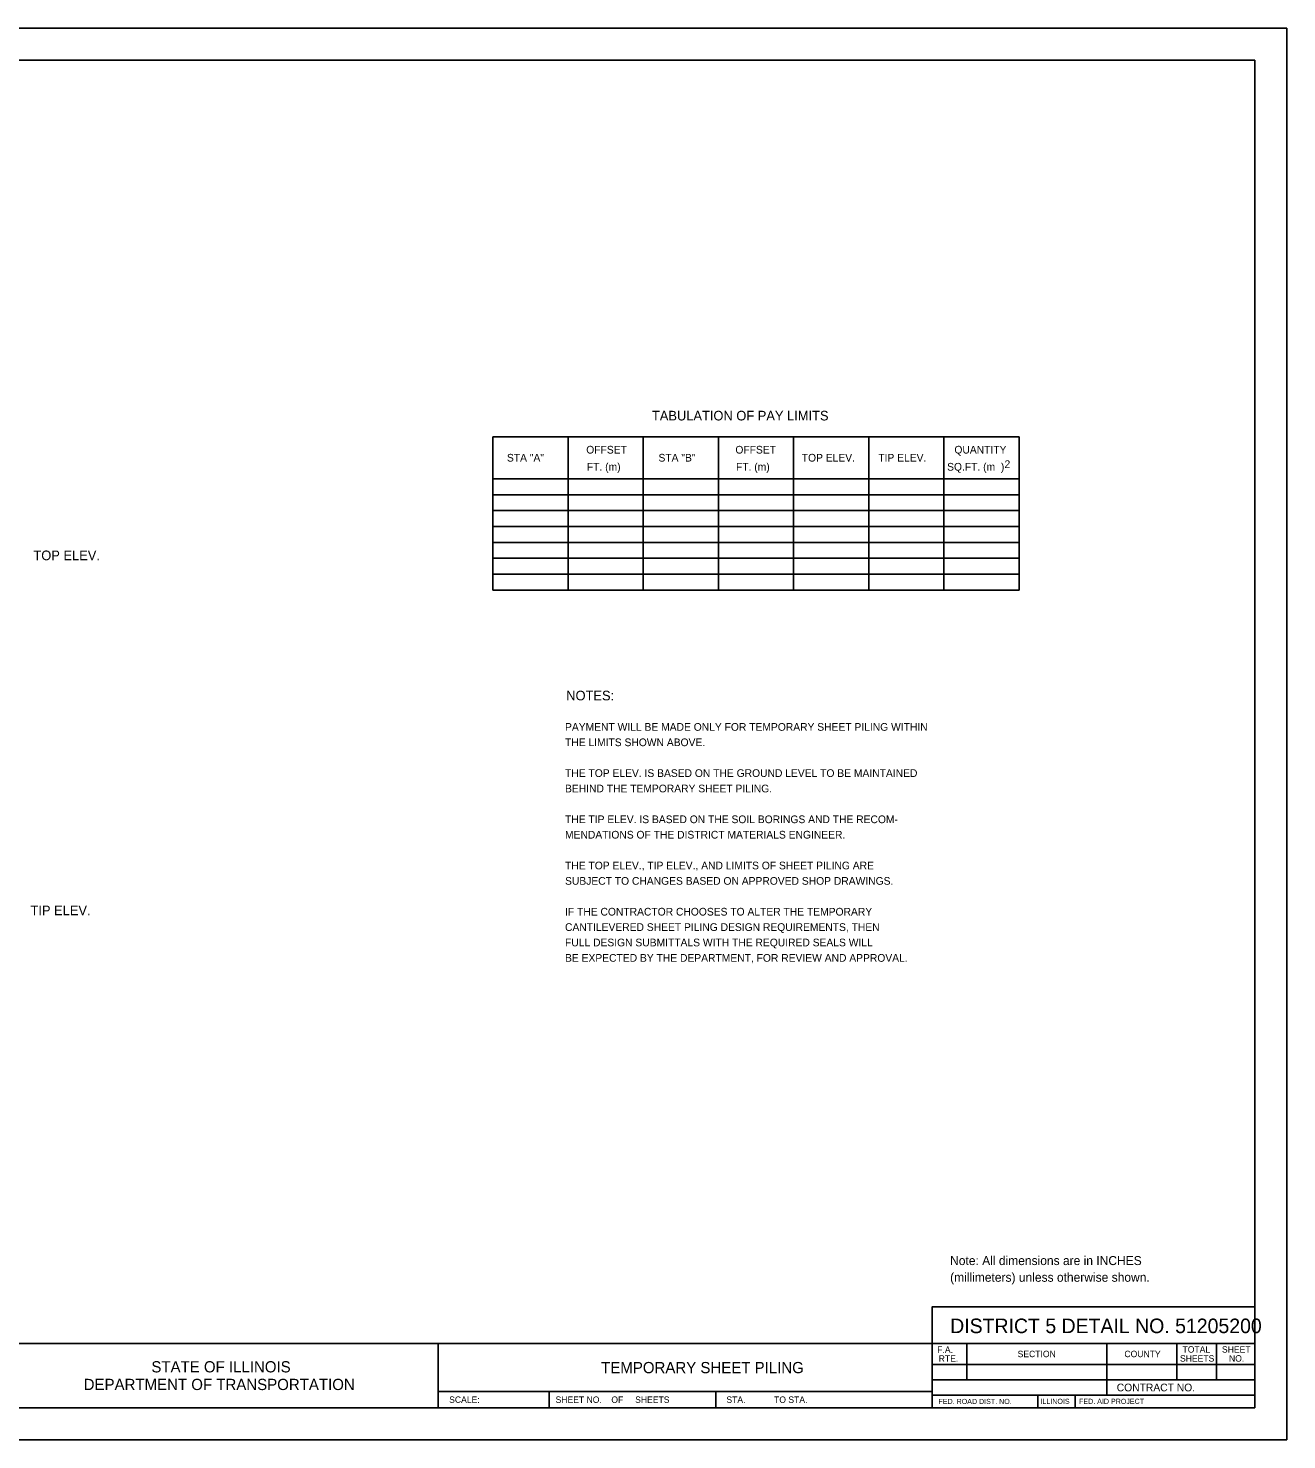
# Model space of a CAD drawing. Extents: x 99191 to 99871, y 99870 to 100323.
# Drawn here: x 99478.3 to 99870.6, y 99883 to 100323 of the extents above; entities that cross this region are included whole.
import ezdxf

# ---------------------------------------------------------------- set-up
doc = ezdxf.new("R2010")
doc.units = 0
for name, color, linetype in [('Design_PR_Roadway Dimensions', 7, 'Continuous'), ('Design_PR_Roadway Notes', 7, 'Continuous'), ('Sheets_50 Reference Boundary', 7, 'Continuous'), ('Sheets_General Details', 7, 'Continuous'), ('Sheets_Printer Plotting Border', 7, 'Continuous')]:
    doc.layers.add(name, color=color, linetype=linetype)

msp = doc.modelspace()

# ---------------------------------------------------------------- linework, layer by layer
at = {"layer": 'Design_PR_Roadway Notes'}
for p, q in [((99623.14, 100195.67), (99623.14, 100147.86)), ((99623.14, 100195.67), (99787.21, 100195.67)), ((99646.58, 100195.67), (99646.58, 100147.86)), ((99670.02, 100195.67), (99670.02, 100147.86)), ((99693.46, 100195.67), (99693.46, 100147.86)), ((99716.89, 100195.67), (99716.89, 100147.86)), ((99740.33, 100195.67), (99740.33, 100147.86)), ((99763.77, 100195.67), (99763.77, 100147.86)), ((99787.21, 100195.67), (99787.21, 100147.86)), ((99623.14, 100182.55), (99787.21, 100182.55)), ((99623.14, 100177.59), (99787.21, 100177.59)), ((99623.14, 100172.64), (99787.21, 100172.64)), ((99623.14, 100167.68), (99787.21, 100167.68)), ((99623.14, 100162.73), (99787.21, 100162.73)), ((99623.14, 100157.77), (99787.21, 100157.77)), ((99623.14, 100152.81), (99787.21, 100152.81)), ((99623.14, 100147.86), (99787.21, 100147.86))]:
    msp.add_line(p, q, dxfattribs=at)
at = {"layer": 'Sheets_50 Reference Boundary'}
msp.add_lwpolyline([(99230.65, 100312.99), (99860.65, 100312.99), (99860.65, 99912.99), (99230.65, 99912.99)], close=True, dxfattribs=at)
at = {"layer": 'Sheets_General Details'}
for p, q in [((99870.65, 100322.99), (99190.65, 100322.99)), ((99870.65, 99882.99), (99870.65, 100322.99)), ((99230.65, 99912.99), (99860.65, 99912.99)), ((99606.13, 99912.99), (99606.13, 99892.99)), ((99760.13, 99912.99), (99760.13, 99892.99)), ((99770.94, 99912.99), (99770.94, 99901.69)), ((99814.54, 99912.99), (99814.54, 99896.89)), ((99836.38, 99912.99), (99836.38, 99901.69)), ((99848.79, 99912.99), (99848.79, 99901.69)), ((99760.13, 99906.49), (99860.65, 99906.49)), ((99606.13, 99897.99), (99760.13, 99897.99)), ((99640.65, 99897.99), (99640.65, 99892.99)), ((99692.65, 99897.99), (99692.65, 99892.99)), ((99760.13, 99901.69), (99860.65, 99901.69)), ((99760.13, 99896.89), (99860.65, 99896.89)), ((99793.08, 99896.89), (99793.08, 99892.99)), ((99804.68, 99896.89), (99804.68, 99892.99)), ((99870.65, 99882.99), (99190.65, 99882.99))]:
    msp.add_line(p, q, dxfattribs=at)
for points in [[(99230.65, 100312.99), (99860.65, 100312.99), (99860.65, 99892.99), (99230.65, 99892.99)], [(99760.13, 99912.99), (99860.65, 99912.99), (99860.65, 99924.48), (99760.13, 99924.48)]]:
    msp.add_lwpolyline(points, close=True, dxfattribs=at)
at = {"layer": 'Sheets_Printer Plotting Border'}
msp.add_lwpolyline([(99190.65, 99882.99), (99870.65, 99882.99), (99870.65, 100322.99), (99190.65, 100322.99)], close=True, dxfattribs=at)

# ---------------------------------------------------------------- texts
at = {"layer": 'Design_PR_Roadway Dimensions'}
for s, p in [('TOP ELEV.', (99479.91, 100157.17)), ('TIP ELEV.', (99479, 100046.5))]:
    msp.add_text(s, height=3, dxfattribs=at).set_placement(p)
at = {"layer": 'Design_PR_Roadway Notes'}
for s, height, p in [('TABULATION OF PAY LIMITS', 3, (99672.74, 100200.73)), ('OFFSET', 2.4, (99652.26, 100190.41)), ('OFFSET', 2.4, (99698.75, 100190.41)), ('QUANTITY', 2.4, (99767.03, 100190.41)), ('STA "A"', 2.4, (99627.53, 100187.91)), ('STA "B"', 2.4, (99674.77, 100187.91)), ('TOP ELEV.', 2.4, (99719.44, 100187.91)), ('TIP ELEV.', 2.4, (99743.3, 100187.91)), ('2', 2.4, (99782.66, 100185.9)), ('FT. (m)', 2.4, (99652.45, 100185.09)), ('FT. (m)', 2.4, (99698.94, 100185.09)), ('SQ.FT. (m  )', 2.4, (99764.76, 100185.09)), ('NOTES:', 3, (99646.02, 100113.48)), ('PAYMENT WILL BE MADE ONLY FOR TEMPORARY SHEET PILING WITHIN', 2.4, (99645.64, 100104)), ('THE LIMITS SHOWN ABOVE.', 2.4, (99645.64, 100099.2)), ('THE TOP ELEV. IS BASED ON THE GROUND LEVEL TO BE MAINTAINED', 2.4, (99645.64, 100089.6)), ('BEHIND THE TEMPORARY SHEET PILING.', 2.4, (99645.64, 100084.8)), ('THE TIP ELEV. IS BASED ON THE SOIL BORINGS AND THE RECOM-', 2.4, (99645.64, 100075.2)), ('MENDATIONS OF THE DISTRICT MATERIALS ENGINEER.', 2.4, (99645.64, 100070.4)), ('THE TOP ELEV., TIP ELEV., AND LIMITS OF SHEET PILING ARE', 2.4, (99645.64, 100060.8)), ('SUBJECT TO CHANGES BASED ON APPROVED SHOP DRAWINGS.', 2.4, (99645.64, 100056)), ('IF THE CONTRACTOR CHOOSES TO ALTER THE TEMPORARY ', 2.4, (99645.64, 100046.4)), ('CANTILEVERED SHEET PILING DESIGN REQUIREMENTS, THEN', 2.4, (99645.64, 100041.6)), ('FULL DESIGN SUBMITTALS WITH THE REQUIRED SEALS WILL', 2.4, (99645.64, 100036.8)), ('BE EXPECTED BY THE DEPARTMENT, FOR REVIEW AND APPROVAL.', 2.4, (99645.64, 100032))]:
    msp.add_text(s, height=height, dxfattribs=at).set_placement(p)
at = {"layer": 'Sheets_General Details'}
for s, height, p in [('Note: All dimensions are in INCHES', 2.8003, (99765.7, 99937.45)), ('(millimeters) unless otherwise shown.', 2.8003, (99765.7, 99932.25)), ('DISTRICT 5 DETAIL NO. 51205200   ', 4.5381, (99765.71, 99916.23)), ('F.A.', 2, (99761.68, 99910.09)), ('TOTAL', 2, (99838.15, 99910.16)), ('SHEET', 2, (99850.44, 99910.16)), ('STATE OF ILLINOIS', 3.5, (99516.68, 99903.99)), ('TEMPORARY SHEET PILING', 3.5, (99656.9, 99903.74)), ('RTE.', 2, (99762.14, 99907.29)), ('SECTION', 2, (99786.74, 99908.74)), ('COUNTY', 2, (99820.03, 99908.74)), ('SHEETS', 2, (99837.36, 99907.36)), ('NO.', 2, (99852.64, 99907.36)), ('DEPARTMENT OF TRANSPORTATION', 3.5, (99495.58, 99898.49)), ('CONTRACT NO.      ', 2.4, (99817.64, 99898.09)), ('SCALE:          ', 2, (99609.52, 99894.49)), ('SHEET NO.    OF     SHEETS', 2, (99642.69, 99894.49)), ('STA.            TO STA.            ', 2, (99695.95, 99894.49)), ('FED. ROAD DIST. NO.  ', 1.6, (99762.07, 99894.14)), ('ILLINOIS', 1.6, (99793.86, 99894.18)), ('FED. AID PROJECT', 1.6, (99805.9, 99894.18))]:
    msp.add_text(s, height=height, dxfattribs=at).set_placement(p)

doc.saveas('drawing.dxf')
